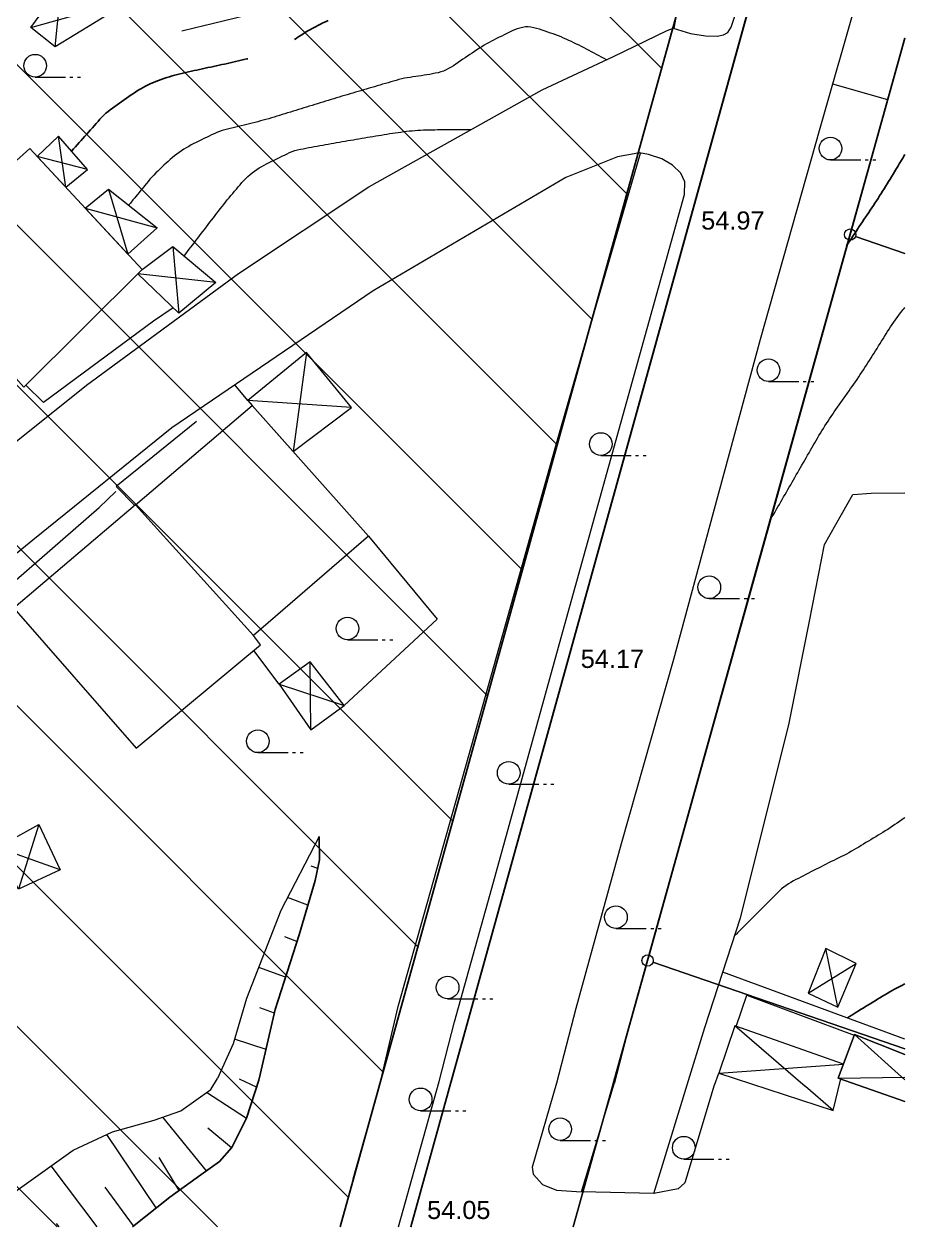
# Model space of a CAD drawing. Header units: centimetres. Extents: x -38353 to 28366, y -42745 to 17597.
# Drawn here: x 4864 to 10694, y -33720 to -25760 of the extents above; entities that cross this region are included whole.
import ezdxf

# ---------------------------------------------------------------- set-up
doc = ezdxf.new("R2010")
doc.units = ezdxf.units.CM
doc.header["$LTSCALE"] = 500
for name, color, linetype, lineweight in [('2013_halihazir_BÖLGEPARKI_HİLAL_dwg-1', 9, 'Continuous', 9), ('A-DETL-GENF-2', 250, 'Continuous', 9), ('A-DETL-WIDE', 214, 'Continuous', 25), ('Ada_Siniri-1', 254, 'Continuous', 25), ('B_Acık_Otopark-1', 9, 'Continuous', 9), ('B_Kapali_Otopark-1', 9, 'Continuous', 9), ('B_Kapi-1', 9, 'Continuous', 9), ('B_Mesken-1', 9, 'Continuous', 9), ('B_Sundurma-1', 9, 'Continuous', 9), ('Egri_1m-1', 9, 'Continuous', 9), ('Egri_5m-1', 254, 'Continuous', 25), ('Egri_Ara-1', 9, 'Continuous', 9), ('S_Tek_Agac-1', 9, 'Continuous', 9), ('Sev_Sevalti-1', 9, 'Continuous', 9), ('Sev_Sevustu-1', 254, 'Continuous', 25), ('Sev_Tarama-1', 9, 'Continuous', 9), ('Sinir_Cit_bir_taraf-1', 9, 'Continuous', 9), ('Sinir_Duvar_tek_tarafa_ait-1', 9, 'Continuous', 9), ('Sinir_Ist_Duvari-1', 9, 'Continuous', 9), ('Sinir_Mulkiyet-1', 9, 'Continuous', 9), ('Sinir_Tel_bir_taraf-1', 9, 'Continuous', 9), ('Y_Kot_Noktasi-1', 5, 'Continuous', 9), ('Yol_Kaldirim_kenari_bordurtasi-1', 9, 'Continuous', 9), ('Yol_Sose-1', 9, 'Continuous', 9)]:
    doc.layers.add(name, color=color, linetype=linetype, lineweight=lineweight)
doc.styles.add('Arial_2', font='arial.ttf', dxfattribs={"height": 120})

# ---------------------------------------------------------------- blocks, each defined once
blk = doc.blocks.new('2013_halihazir_BÖLGEPARKI_HİLAL_dwg_11424_3-2117006-VAZİYET PLANI')
at = {"layer": 'S_Tek_Agac-1'}
for p, q in [((0, -75), (200, -75)), ((230, -75), (250, -75)), ((280, -75), (300, -75))]:
    blk.add_line(p, q, dxfattribs=at)
blk.add_circle((0, 0), 75, dxfattribs=at)
blk = doc.blocks.new('2013_halihazir_BÖLGEPARKI_HİLAL_dwg-2116511-VAZİYET PLANI')
at = {"layer": 'Ada_Siniri-1', "flags": 128}
for points in [[(8060.1, -32888.9), (11007, -22258.8), (10658.9, -21315.5), (1191.7, -18692.5)], [(11063.4, -25983.6), (10700.9, -27283.1), (9360.4, -32087.3), (9132.9, -32903.4)]]:
    blk.add_lwpolyline(points, dxfattribs=at)
at = {"layer": 'B_Acık_Otopark-1', "flags": 128}
blk.add_lwpolyline([(9802, -32912.8), (9606, -33557.7), (9561.7, -33599.4), (9401.8, -33629.5), (8923.3, -33618.1)], dxfattribs=at)
at = {"layer": 'B_Kapali_Otopark-1'}
blk.add_line((9802.1, -32912.5), (9832.7, -32832.8), dxfattribs=at)
at = {"layer": 'B_Kapali_Otopark-1', "flags": 128}
blk.add_lwpolyline([(9945.9, -32523.7), (10017.9, -32316.7), (10728.2, -32581)], dxfattribs=at)
at = {"layer": 'B_Kapi-1'}
blk.add_line((5731.7, -29089.8), (5841, -28983.3), dxfattribs=at)
at = {"layer": 'B_Mesken-1', "flags": 128}
for points in [[(4512.3, -27487.2), (4464.2, -27438.6), (5271.9, -26714.2), (6014.8, -27515.5), (5232.7, -28292.5)], [(5971.6, -29072.7), (6744.2, -28415.2), (7512.9, -29278.5), (6751.9, -29936.4), (5971.6, -29072.7), (5167.2, -29755.1), (5976.6, -30682.9), (6799.1, -29998.5), (6751.9, -29936.4)]]:
    blk.add_lwpolyline(points, close=True, dxfattribs=at)
at = {"layer": 'B_Sundurma-1'}
for p, q in [((5440.4, -26041.9), (5517.9, -25257.1)), ((5653.6, -26852.1), (5320.2, -26766.3)), ((5792.6, -26983.2), (5919.9, -27413.2)), ((6218.1, -27362.8), (6257.9, -27804)), ((6502.7, -27600.9), (5986.9, -27543.2)), ((7399.8, -28427.9), (6714.3, -28380.5)), ((7131.2, -30561), (7127.8, -30110.2)), ((5472.7, -31486.6), (5057, -31338.6)), ((10619.3, -32396.9), (10540.5, -32008.8)), ((10404.2, -32920.7), (9937.6, -32520.7)), ((10729.8, -32576.9), (11063.4, -32876.6)), ((10622.4, -32865.4), (11063.4, -32859.9))]:
    blk.add_line(p, q, dxfattribs=at)
at = {"layer": 'B_Sundurma-1', "flags": 128}
for points in [[(5277.7, -25911.9), (5961.1, -25720.6), (5440.4, -26041.9), (5277.7, -25911.9), (5475.5, -25643), (5357, -25373.7), (5517.9, -25257.1), (5836.8, -25516.9), (5961.1, -25720.6)], [(5509.4, -26970.4), (5653.6, -26852.1), (5462.7, -26631), (5320.2, -26766.3), (5509.4, -26970.4), (5462.7, -26631)], [(5637.8, -27108.9), (5792.6, -26983.2), (6115.4, -27239.2), (5919.9, -27413.2), (5637.8, -27108.9), (6115.4, -27239.2)], [(7102.1, -28062.9), (7015.4, -28719.7), (7399.8, -28427.9), (7102.1, -28062.9), (6714.3, -28380.5), (6744.2, -28415.2), (7015.4, -28719.7)], [(6923.1, -30259.1), (7131.2, -30561), (7351.6, -30400.9), (7127.8, -30110.2), (6923.1, -30259.1), (7351.6, -30400.9)], [(5331.7, -31187.8), (5472.7, -31486.6), (5197.4, -31615.3), (5057, -31338.6), (5331.7, -31187.8), (5197.4, -31615.3)], [(10423.3, -32304.6), (10619.3, -32396.9), (10740.3, -32106.3), (10540.5, -32008.8), (10423.3, -32304.6), (10740.3, -32106.3)], [(10589.5, -33079.6), (10639, -32871.2), (10622.4, -32865.4), (10656.5, -32773.8), (9937.6, -32520.7), (9832.5, -32833.3), (10589.5, -33079.6), (10639, -32871.2), (10622.4, -32865.4), (10656.5, -32773.8), (9937.6, -32520.7), (9832.5, -32833.3), (10656.5, -32773.8)], [(11063.4, -33020.7), (10622.4, -32865.4), (10729.8, -32576.9), (11063.4, -32709.3)], [(11063.4, -32709.3), (10729.8, -32576.9), (10622.4, -32865.4), (11063.4, -33020.7)], [(9832.5, -32833.3), (10589.5, -33079.6), (10404.5, -32921)]]:
    blk.add_lwpolyline(points, dxfattribs=at)
blk.add_lwpolyline([(6014.8, -27515.5), (6218.1, -27362.8), (6502.7, -27600.9), (6257.9, -27804), (5986.9, -27543.2)], close=True, dxfattribs=at)
at = {"layer": 'Egri_1m-1'}
for points in [[(7339.4, -26668), (7388.7, -26659.4), (7438, -26651.1), (7487.3, -26642.8)], [(7487.3, -26642.8), (7536.6, -26634.5), (7585.9, -26626.5), (7635.3, -26618.5)], [(7635.3, -26618.5), (7684.6, -26610.4), (7734, -26603.3), (7783.8, -26597.7)], [(7783.8, -26597.7), (7833.6, -26592), (7883.6, -26589.7), (7933.6, -26589.3)], [(7933.6, -26589.3), (7983.6, -26588.8), (8033.6, -26588.4), (8083.6, -26588.5)], [(8083.6, -26588.5), (8120.1, -26588.6), (8156.7, -26588.7), (8193.2, -26588.8)], [(6906.9, -26782.4), (6952.2, -26760.7), (6995.5, -26733.2), (7044.4, -26722.6)], [(6774.2, -26852.4), (6816.5, -26824.6), (6861.5, -26804), (6906.9, -26782.4)], [(6663.6, -26953.7), (6696.5, -26915.8), (6731.8, -26880.2), (6774.2, -26852.4)], [(6567.4, -27068.8), (6598.1, -27029.3), (6630.8, -26991.6), (6663.6, -26953.7)], [(6475.4, -27187.3), (6505.9, -27147.6), (6536.7, -27108.3), (6567.4, -27068.8)]]:
    blk.add_open_spline(points, degree=3, dxfattribs=at)
for points, knots in [([(7044.4, -26722.6), (7093.4, -26711.9), (7142.6, -26703.4), (7191.8, -26694.6), (7241, -26685.7), (7290.1, -26676.5), (7339.4, -26668)], [0.47519, 0.47519, 0.47519, 0.47519, 0.5430742, 0.5430742, 0.5430742, 0.6109585, 0.6109585, 0.6109585, 0.6109585]), ([(6292.7, -27425.2), (6323.2, -27385.6), (6353.6, -27345.9), (6384.1, -27306.3), (6414.5, -27266.6), (6445, -27227), (6475.4, -27187.3)], [0, 0, 0, 0, 0.0678843, 0.0678843, 0.0678843, 0.1357686, 0.1357686, 0.1357686, 0.1357686])]:
    blk.add_open_spline(points, degree=3, knots=knots, dxfattribs=at)
at = {"layer": 'Egri_5m-1'}
for points in [[(7112.9, -25935.5), (7156, -25910), (7201, -25888.1), (7245.9, -25866.2)], [(7024.3, -25992.1), (7053.4, -25972.7), (7082.6, -25953.3), (7112.9, -25935.5)], [(6560.9, -26154.6), (6609.7, -26143.7), (6658.4, -26132.6), (6707.2, -26121.4)], [(6707.2, -26121.4), (6710, -26120.7), (6712.8, -26120.1), (6715.6, -26119.4)], [(5989.6, -26328.6), (6032.5, -26302.3), (6077.3, -26280.4), (6124.5, -26263.1)], [(6124.5, -26263.1), (6171.7, -26245.7), (6219.1, -26230), (6267.9, -26219)], [(5865.6, -26413.1), (5906.1, -26383.4), (5946.6, -26354.9), (5989.6, -26328.6)], [(5748.4, -26506.7), (5781.7, -26469.3), (5825.2, -26442.8), (5865.6, -26413.1)], [(11003.9, -26852.2), (11023.9, -26819.1), (11043.6, -26785.9), (11063.4, -26752.6)], [(10995.4, -32277.4), (10951.4, -32301.2), (10908.5, -32327), (10866, -32353.4)], [(11063.4, -32242.4), (11040.6, -32253.7), (11017.8, -32265.2), (10995.4, -32277.4)]]:
    blk.add_open_spline(points, degree=3, dxfattribs=at)
for points, knots in [([(6267.9, -26219), (6316.7, -26208), (6365.4, -26197.1), (6414.3, -26186.4), (6463.2, -26175.8), (6512.1, -26165.6), (6560.9, -26154.6)], [0.6624367, 0.6624367, 0.6624367, 0.6624367, 0.7728428, 0.7728428, 0.7728428, 0.8832489, 0.8832489, 0.8832489, 0.8832489]), ([(5548.7, -26730.5), (5581.9, -26693.2), (5615.2, -26655.9), (5648.5, -26618.6), (5681.8, -26581.3), (5715.1, -26544), (5748.4, -26506.7)], [0, 0, 0, 0, 0.1104061, 0.1104061, 0.1104061, 0.2208122, 0.2208122, 0.2208122, 0.2208122]), ([(10844.5, -27106.4), (10872.3, -27064.8), (10899.2, -27022.7), (10925.7, -26980.2), (10952.1, -26937.8), (10978, -26895), (11003.9, -26852.2)], [0.05750708, 0.05750708, 0.05750708, 0.05750708, 0.08626062, 0.08626062, 0.08626062, 0.11501416, 0.11501416, 0.11501416, 0.11501416]), ([(10677.6, -27355.6), (10705.4, -27314.1), (10733.2, -27272.6), (10761, -27231), (10788.8, -27189.5), (10816.7, -27147.9), (10844.5, -27106.4)], [0, 0, 0, 0, 0.02875354, 0.02875354, 0.02875354, 0.05750708, 0.05750708, 0.05750708, 0.05750708]), ([(10866, -32353.4), (10823.5, -32379.7), (10781, -32406), (10738.5, -32432.3), (10720.3, -32443.6), (10702.2, -32454.8), (10684, -32466.1)], [0.95308028, 0.95308028, 0.95308028, 0.95308028, 0.98595053, 0.98595053, 0.98595053, 1, 1, 1, 1])]:
    blk.add_open_spline(points, degree=3, knots=knots, dxfattribs=at)
at = {"layer": 'Egri_Ara-1'}
for points, knots in [([(6277.9, -25934.2), (6326.5, -25922.4), (6375.1, -25910.6), (6423.7, -25898.8), (6472.3, -25887), (6520.9, -25875.3), (6569.5, -25863.5), (6618, -25851.7), (6666.6, -25839.9), (6715.2, -25828.1)], [0, 0, 0, 0, 0.0363636, 0.0363636, 0.0363636, 0.0727271, 0.0727271, 0.0727271, 0.1090907, 0.1090907, 0.1090907, 0.1090907]), ([(7714.9, -26257.6), (7666.8, -26271.1), (7618.9, -26285.3), (7570.9, -26299.4), (7522.9, -26313.5), (7474.9, -26327.5), (7427, -26341.7)], [0.42584837, 0.42584837, 0.42584837, 0.42584837, 0.46843321, 0.46843321, 0.46843321, 0.51101804, 0.51101804, 0.51101804, 0.51101804]), ([(7283.2, -26384.3), (7235.3, -26398.9), (7187.5, -26413.6), (7139.7, -26428.3), (7091.9, -26442.9), (7044.1, -26457.6), (6996.3, -26472.3), (6948.5, -26486.9), (6900.7, -26501.6), (6852.9, -26516.3)], [0.5536029, 0.5536029, 0.5536029, 0.5536029, 0.5961877, 0.5961877, 0.5961877, 0.6387726, 0.6387726, 0.6387726, 0.6813574, 0.6813574, 0.6813574, 0.6813574]), ([(6067.4, -26917.3), (6035.6, -26955.9), (6003.8, -26994.5), (5972.1, -27033.1), (5956.7, -27051.7), (5941.4, -27070.4), (5926, -27089)], [0.93686642, 0.93686642, 0.93686642, 0.93686642, 0.97945125, 0.97945125, 0.97945125, 1, 1, 1, 1]), ([(10167, -29182.5), (10191.9, -29139.1), (10216.9, -29095.8), (10241.8, -29052.5), (10266.7, -29009.1), (10291.6, -28965.8), (10316.6, -28922.4), (10341.5, -28879.1), (10366.4, -28835.7), (10391.4, -28792.4), (10416.3, -28749.1), (10441.2, -28705.7), (10466.1, -28662.4)], [0, 0, 0, 0, 0.02119455, 0.02119455, 0.02119455, 0.0423891, 0.0423891, 0.0423891, 0.06358365, 0.06358365, 0.06358365, 0.0847782, 0.0847782, 0.0847782, 0.0847782]), ([(10060.3, -31798.1), (10025.2, -31833.8), (9990.2, -31869.5), (9955.1, -31905.1), (9948.8, -31911.6), (9942.4, -31918.1), (9936, -31924.6)], [0.97494932, 0.97494932, 0.97494932, 0.97494932, 0.99614388, 0.99614388, 0.99614388, 1, 1, 1, 1])]:
    blk.add_open_spline(points, degree=3, knots=knots, dxfattribs=at)
for points in [[(8533.6, -25912.1), (8485.9, -25922), (8439.9, -25946.1), (8394.9, -25969.3)], [(8681.5, -25937.1), (8633.8, -25920.7), (8581.2, -25902.1), (8533.6, -25912.1)], [(8821.8, -25990.3), (8776.3, -25969), (8729.2, -25953.6), (8681.5, -25937.1)], [(8394.9, -25969.3), (8349.9, -25992.4), (8305.4, -26013.9), (8262.9, -26040.4)], [(8956.7, -26055.8), (8912.6, -26032.3), (8867.2, -26011.5), (8821.8, -25990.3)], [(8262.9, -26040.4), (8220.4, -26067), (8180, -26096.3), (8138, -26123.6)], [(9089, -26126.4), (9044.9, -26102.9), (9000.8, -26079.4), (8956.7, -26055.8)], [(8138, -26123.6), (8096.1, -26150.9), (8057, -26183), (8009.5, -26200.9)], [(7862.7, -26232), (7813.5, -26241), (7763.1, -26244.1), (7714.9, -26257.6)], [(8009.5, -26200.9), (7961.9, -26218.7), (7912, -26223), (7862.7, -26232)], [(7427, -26341.7), (7379, -26355.8), (7331, -26369.7), (7283.2, -26384.3)], [(6708.1, -26555.2), (6659.7, -26567.9), (6610.3, -26575.9), (6562.1, -26589.7)], [(6852.9, -26516.3), (6805.1, -26530.9), (6756.4, -26542.5), (6708.1, -26555.2)], [(6424.1, -26648.6), (6378.8, -26670.2), (6334.2, -26691.8), (6291.5, -26718.7)], [(6562.1, -26589.7), (6513.9, -26603.5), (6469.5, -26627.1), (6424.1, -26648.6)], [(6291.5, -26718.7), (6248.8, -26745.5), (6210.7, -26777.5), (6173.6, -26811.4)], [(6173.6, -26811.4), (6136.6, -26845.4), (6099.2, -26878.7), (6067.4, -26917.3)], [(11045.8, -27787.3), (11051.3, -27780), (11057.1, -27773.1), (11063.1, -27766.5)], [(10958.7, -27909.4), (10985.3, -27867.1), (11015.3, -27827.5), (11045.8, -27787.3)], [(10879, -28036.5), (10905.7, -27994.2), (10932.1, -27951.8), (10958.7, -27909.4)], [(10798.8, -28163.3), (10825.7, -28121.1), (10852.3, -28078.8), (10879, -28036.5)], [(10715, -28287.7), (10743.5, -28246.6), (10771.9, -28205.4), (10798.8, -28163.3)], [(10628, -28409.9), (10656.6, -28368.9), (10686.6, -28328.8), (10715, -28287.7)], [(10544.3, -28534.3), (10571.3, -28492.2), (10599.4, -28450.9), (10628, -28409.9)], [(10466.1, -28662.4), (10491.1, -28619), (10517.3, -28576.5), (10544.3, -28534.3)], [(11057.8, -31145.2), (11016.9, -31174.1), (10976.2, -31203), (10933.7, -31229.4)], [(11063.4, -31141.2), (11061.6, -31142.5), (11059.7, -31143.8), (11057.8, -31145.2)], [(10933.7, -31229.4), (10891.3, -31255.9), (10848.6, -31281.9), (10805.7, -31307.6)], [(10805.7, -31307.6), (10762.8, -31333.3), (10720.2, -31359.5), (10676.1, -31383)], [(10676.1, -31383), (10631.9, -31406.6), (10586.2, -31426.9), (10541.6, -31449.6)], [(10408.4, -31518.4), (10364, -31541.5), (10318.1, -31561.5), (10276.9, -31590.7)], [(10541.6, -31449.6), (10497.1, -31472.3), (10452.8, -31495.4), (10408.4, -31518.4)], [(10276.9, -31590.7), (10235.7, -31619.8), (10202.7, -31657.7), (10167, -31692.8)], [(10167, -31692.8), (10131.4, -31727.8), (10095.3, -31762.5), (10060.3, -31798.1)]]:
    blk.add_open_spline(points, degree=3, dxfattribs=at)
at = {"layer": 'Sev_Sevalti-1', "flags": 128}
for points in [[(7186.1, -31265.8), (6933.7, -31756.7), (6707.1, -32338.7), (6616.8, -32639.5), (6513.9, -32867.9)], [(4847.4, -33850.7), (5558.2, -33342), (5819.1, -33220.5), (6095.2, -33144.3), (6271.3, -33081.7), (6469.6, -32941.7), (6514.2, -32868.1)]]:
    blk.add_lwpolyline(points, dxfattribs=at)
at = {"layer": 'Sev_Sevustu-1', "flags": 128}
for points in [[(6790.8, -32871.6), (6896.2, -32411.5), (7054.3, -31916.5), (7160.6, -31558.2), (7189.2, -31420.9), (7186.1, -31265.8)], [(6790.7, -32871.9), (6706.2, -33131.3), (6609.1, -33324.1), (6528.3, -33417.8), (6374, -33527.6), (6197.7, -33653.3), (5950.5, -33850.7)]]:
    blk.add_lwpolyline(points, dxfattribs=at)
at = {"layer": 'Sev_Tarama-1'}
for p, q in [((7177, -31479.2), (7135, -31463)), ((7112.2, -31721.3), (6978.3, -31670)), ((7040, -31961.2), (6959.1, -31930.3)), ((6964.4, -32198), (6787.2, -32133)), ((6890.8, -32435.1), (6794.6, -32401.4)), ((6835.3, -32677.5), (6626.1, -32608.5)), ((6772.9, -32926.7), (6658.6, -32872.5)), ((6705.2, -33133.2), (6440.9, -32962)), ((6440.3, -33480.4), (6151.7, -33124.2)), ((6109.2, -33724), (5780.9, -33238.3)), ((6605.9, -33327.8), (6449.2, -33197.3)), ((6260.5, -33608.5), (6127, -33390.4)), ((5717.2, -33850.7), (5413.9, -33445.3)), ((5958.6, -33844.3), (5771.4, -33587.1)), ((5466.1, -33850.7), (5448.5, -33827.8))]:
    blk.add_line(p, q, dxfattribs=at)
at = {"layer": 'Sinir_Cit_bir_taraf-1'}
blk.add_line((6923.1, -30259.1), (6754.3, -30035.8), dxfattribs=at)
at = {"layer": 'Sinir_Cit_bir_taraf-1', "flags": 128}
blk.add_lwpolyline([(7512.9, -29278.5), (7967.8, -29828.8), (7351.6, -30400.9)], dxfattribs=at)
at = {"layer": 'Sinir_Duvar_tek_tarafa_ait-1'}
blk.add_line((5096.5, -29642.9), (5731.7, -29089.8), dxfattribs=at)
at = {"layer": 'Sinir_Duvar_tek_tarafa_ait-1', "flags": 128}
for points in [[(6220.6, -27768.1), (6090.1, -27857.3), (5362.2, -28393.6), (5245.9, -28279.4)], [(6375.1, -28521.4), (5844.3, -28951.1), (5967.9, -29075.7)]]:
    blk.add_lwpolyline(points, dxfattribs=at)
at = {"layer": 'Sinir_Ist_Duvari-1'}
for p, q in [((8930.7, -28065.1), (9313.7, -26743.7)), ((7412.6, -33532.5), (7594.3, -32882.8))]:
    blk.add_line(p, q, dxfattribs=at)
at = {"layer": 'Sinir_Ist_Duvari-1', "flags": 128}
blk.add_lwpolyline([(7594.4, -32882.5), (7710.7, -32391.5), (8157.3, -30800.5), (8772.6, -28610.6), (8930.7, -28065.1)], dxfattribs=at)
at = {"layer": 'Sinir_Mulkiyet-1'}
for p, q in [((10710.9, -27247), (11063.4, -25983.6)), ((11063.4, -25983.6), (10710.9, -27247)), ((10736.8, -27295.6), (11063.4, -27409.4)), ((11063.4, -27409.4), (10736.8, -27295.6)), ((9132.8, -32903.7), (8868.7, -33850.7)), ((8868.7, -33850.7), (9132.8, -32903.7))]:
    blk.add_line(p, q, dxfattribs=at)
at = {"layer": 'Sinir_Mulkiyet-1', "flags": 128}
for points in [[(8060.1, -32888.9), (10996.9, -22295.3)], [(9370.5, -32051.2), (10690.8, -27319.3)], [(9350.4, -32123.4), (9132.9, -32903.4)], [(11063.4, -32671.1), (9395.8, -32099.4)], [(7793.4, -33850.7), (8060, -32889.1)]]:
    blk.add_lwpolyline(points, close=True, dxfattribs=at)
at = {"layer": 'Sinir_Mulkiyet-1'}
for centre in [(10701.3, -27283.3), (10701.3, -27283.3), (9360.3, -32087.3), (9360.3, -32087.3)]:
    blk.add_circle(centre, 37.5, dxfattribs=at)
at = {"layer": 'Sinir_Tel_bir_taraf-1'}
for p, q in [((11063.4, -32608.9), (9858.3, -32165.1)), ((9401.8, -33629.5), (9622.1, -32910.3))]:
    blk.add_line(p, q, dxfattribs=at)
at = {"layer": 'Sinir_Tel_bir_taraf-1', "flags": 128}
blk.add_lwpolyline([(9622.1, -32910.1), (9740.2, -32530.4), (9974.9, -31804.3), (10294.4, -30527.2), (10432.3, -29842.2), (10531.3, -29335.4), (10719.4, -29004.1), (10839.8, -28994.8), (11063.4, -28993)], dxfattribs=at)
at = {"layer": 'Yol_Kaldirim_kenari_bordurtasi-1'}
for p, q in [((9536.2, -25919.1), (9552.9, -25820.6)), ((6714.3, -28380.5), (6628, -28278.1)), ((8923.3, -33618.1), (9138.2, -32903.8)), ((7412.6, -33532.5), (7324.3, -33850.7))]:
    blk.add_line(p, q, dxfattribs=at)
at = {"layer": 'Yol_Kaldirim_kenari_bordurtasi-1', "flags": 128}
blk.add_lwpolyline([(10584.7, -26286.4), (10947.5, -26389.7), (10088, -29465.3), (9243.3, -32501.7), (9138.3, -32903.5)], dxfattribs=at)
at = {"layer": 'Yol_Sose-1'}
blk.add_line((7711.4, -33850.7), (7981.6, -32888.1), dxfattribs=at)
at = {"layer": 'Yol_Sose-1', "flags": 128}
for points in [[(9525.6, -25919.1), (9530.6, -25917.3), (9645.1, -25953.6), (9742.8, -25968.1), (9820.9, -25969.7), (9861.9, -25960.6), (9892, -25946.6), (9913.7, -25911.1), (9978.3, -25715.6), (10397.5, -24210.5), (10914.5, -22329), (11063.4, -21808.4)], [(11063.4, -24580.9), (11027.4, -24713), (10749.7, -25707.2), (10500.8, -26580.7), (10106.1, -27976.8), (9794.2, -29125.8), (9532.1, -30096), (9185.2, -31315.3), (8886.4, -32405.5), (8756.8, -32898.3)], [(1355.4, -31829.4), (1397.9, -31795.9), (2818.6, -30621.1), (4561.2, -29146.8), (5646.6, -28280.2), (6653.2, -27540.5), (7516.4, -26967.4), (8662.4, -26326.3), (9134.8, -26105), (9489.5, -25932.2), (9525.6, -25919.1)], [(9296.7, -26744.7), (9162.2, -26769.3), (8818.3, -26906.3), (7544.5, -27654.6), (6211, -28561.8), (5292, -29305.7), (3978.1, -30378.9), (2494.9, -31585.2), (1704.8, -32224.1)], [(7981.6, -32887.8), (8082.2, -32494.1), (8328.8, -31608), (8800, -29909.6), (9186.3, -28522.5), (9605.2, -27017.6), (9607, -26935), (9579.7, -26876), (9525.6, -26824.7), (9453.9, -26783.2), (9366.3, -26752.8), (9307.8, -26742.7), (9296.7, -26744.7)], [(8756.8, -32898.6), (8596.9, -33455.9), (8603.8, -33502.5), (8664.7, -33568.8), (8758, -33606.4), (8923.3, -33618.1)]]:
    blk.add_lwpolyline(points, dxfattribs=at)
for p in [(5307.8, -26165.7), (10570.6, -26714.3), (10160.3, -28181.1), (9050.7, -28669.7), (9768.8, -29617.4), (7374.4, -29890.1), (6781.4, -30636.5), (8441, -30845.5), (9151.2, -31800.8), (8037.1, -32266.1), (7858.6, -33006.6), (8781.8, -33203.7), (9599.8, -33326.1)]:
    blk.add_blockref('2013_halihazir_BÖLGEPARKI_HİLAL_dwg_11424_3-2117006-VAZİYET PLANI', p)
at = {"layer": 'Y_Kot_Noktasi-1', "char_height": 120, "width": 500.72, "attachment_point": 2, "line_spacing_factor": 0.938532, "style": 'Arial_2'}
for s, insert in [('54.97', (9924.8, -27130.2)), ('54.17', (9127.4, -30031.3)), ('54.05', (8111, -33678.2))]:
    blk.add_mtext(s, dxfattribs=dict(at, insert=insert))

msp = doc.modelspace()

# ---------------------------------------------------------------- hatches: boundary and pattern name
at = {"layer": 'A-DETL-GENF-2'}
h = msp.add_hatch(dxfattribs=at)
h.set_pattern_fill('FP_9', color=256, style=0, pattern_type=2)
h.set_pattern_definition([(135, (0, 0), (-530.33, -530.33), [])])
h.paths.add_polyline_path([(-16809.2, -33720.1), (6957.1, -33720.1), (9800.7, -23462.5), (9813.1, -23415.5), (9824.3, -23368.2), (9834.3, -23320.6), (9843, -23272.7), (9850.6, -23224.7), (9857.1, -23174.2), (9861.9, -23128), (9865.7, -23079.6), (9868.3, -23031), (9869.6, -22982.4), (9869.7, -22933.7), (9868.5, -22885.1), (9866.1, -22836.5), (9862.4, -22788), (9857.5, -22739.6), (9851.4, -22691.4), (9844.1, -22643.3), (9835.5, -22595.4), (9825.6, -22547.8), (9814.6, -22500.4), (9802.4, -22453.3), (9788.9, -22406.6), (9774.3, -22360.2), (9758.5, -22314.2), (9741.5, -22268.6), (9719.9, -22215.4), (9704, -22178.8), (9683.6, -22134.7), (9662, -22091.1), (9639.4, -22048), (9615.6, -22005.6), (9590.8, -21963.8), (9564.9, -21922.6), (9537.9, -21882.1), (9509.9, -21842.3), (9480.9, -21803.3), (9451, -21765), (9420, -21727.4), (9388.1, -21690.7), (9355.3, -21654.8), (9321.6, -21619.8), (9286.9, -21585.6), (9251.4, -21552.3), (9215.1, -21520), (9178, -21488.6), (9140, -21458.1), (9101.3, -21428.7), (9061.9, -21400.2), (9021.7, -21372.8), (8980.9, -21346.3), (8939.4, -21321), (8897.2, -21296.7), (8854.5, -21273.5), (8811.2, -21251.4), (8767.3, -21230.4), (8722.9, -21210.6), (8678, -21191.9), (8632.6, -21174.3), (8586.8, -21157.9), (8540.6, -21142.7), (8494, -21128.7), (1125.5, -19013.6), (-6284.2, -18174.3), (-9734, -27936.9), (-12091.2, -27103.9), (-8278.3, -16314.2), (-12804.4, -15015), (-12841.4, -15005), (-12878.8, -14996.2), (-12916.4, -14988.6), (-12954.2, -14982.2), (-12992.2, -14977), (-13030.4, -14973), (-13068.6, -14970.3), (-13107, -14968.7), (-13145.3, -14968.5), (-13183.7, -14969.4), (-13222, -14971.5), (-13260.2, -14974.9), (-13316.2, -14982.3), (-13336.2, -14985.3), (-13373.9, -14992.3), (-13411.4, -15000.6), (-13448.6, -15010), (-13499.2, -15025), (-13522, -15032.4), (-13558.1, -15045.3), (-13593.8, -15059.4), (-13629, -15074.6), (-13663.7, -15090.9), (-13697.9, -15108.4), (-13731.5, -15126.9), (-13764.5, -15146.5), (-13796.8, -15167.1), (-13828.5, -15188.8), (-13859.5, -15211.4), (-13889.7, -15235.1), (-13919.2, -15259.7), (-13947.8, -15285.2), (-13975.6, -15311.6), (-14007.9, -15344.6), (-14028.7, -15367), (-14053.8, -15396), (-14078, -15425.8), (-14101.3, -15456.3), (-14123.6, -15487.5), (-14144.8, -15519.4), (-14165.1, -15552), (-14184.2, -15585.3), (-14202.4, -15619.1), (-14219.4, -15653.5), (-14235.3, -15688.4), (-14250.1, -15723.8), (-14263.7, -15759.7), (-14276.2, -15795.9), (-14287.5, -15832.6), (-14297.7, -15869.6), (-18887.1, -33720.1), (-17637.4, -33720.1)], flags=0)
h.paths.add_polyline_path([(10359.5, -16982.5), (10403, -16980.4), (10446.4, -16977), (10489.8, -16972.4), (10532.9, -16966.6), (10575.9, -16959.4), (10618.7, -16951.1), (10661.2, -16941.5), (10693.8, -16933.1), (10693.8, 7185.4), (-9926.1, 7185.4), (-12457.6, -8798), (-12464.4, -8844.6), (-12469.9, -8891.4), (-12475.2, -8953.1), (-12477.3, -8985.4), (-12479.1, -9033), (-12479.7, -9079.6), (-12479, -9126.8), (-12477.1, -9173.9), (-12474, -9220.9), (-12469, -9272.7), (-12464, -9314.6), (-12457.1, -9361.3), (-12449, -9407.7), (-12439.8, -9453.9), (-12429.3, -9499.9), (-12417.5, -9545.5), (-12404.2, -9592.3), (-12390.5, -9635.8), (-12370.9, -9692), (-12358.8, -9724.6), (-12341.2, -9768.3), (-12322.5, -9811.6), (-12302.6, -9854.3), (-12281.6, -9896.5), (-12259.5, -9938.1), (-12236.3, -9979.2), (-12212, -10019.6), (-12178.4, -10071.6), (-12160.3, -10098.4), (-12133, -10136.8), (-12104.6, -10174.4), (-12075.2, -10211.3), (-12044.9, -10247.4), (-12013.6, -10282.7), (-11981.5, -10317.1), (-11948.4, -10350.7), (-11914.4, -10383.4), (-11879.6, -10415.2), (-11844, -10446.1), (-11807.6, -10476), (-11770.4, -10504.9), (-11732.5, -10532.9), (-11693.8, -10559.8), (-11654.4, -10585.8), (-11614.4, -10610.7), (-11573.7, -10634.5), (-11532.4, -10657.2), (-11490.5, -10678.8), (-11448.1, -10699.4), (-11405.2, -10718.8), (-11361.7, -10737.1), (-11317.8, -10754.2), (-11273.4, -10770.1), (-11228.7, -10784.9), (-11183.6, -10798.5), (-6776.3, -12063.6), (-5709, -9043.4), (-3351.9, -9876.4), (-4369, -12754.7), (4644, -15341.8)], flags=0)
h.paths.add_polyline_path([(2616.9, -4414.8), (-6246, -1282.8), (-5079.8, 2017.2), (3783.1, -1114.8), (2889.6, -3643.1)], flags=0)

# ---------------------------------------------------------------- linework, layer by layer
at = {"layer": 'A-DETL-WIDE'}
for p, q in [((10420.8, -22909.4), (7423.8, -33720.1)), ((9800.7, -23462.5), (6957.1, -33720.1))]:
    msp.add_line(p, q, dxfattribs=at)

# ---------------------------------------------------------------- block references
at = {"layer": '2013_halihazir_BÖLGEPARKI_HİLAL_dwg-1'}
msp.add_blockref('2013_halihazir_BÖLGEPARKI_HİLAL_dwg-2116511-VAZİYET PLANI', (-369.7, 130.6), dxfattribs=at)

doc.saveas('drawing.dxf')
